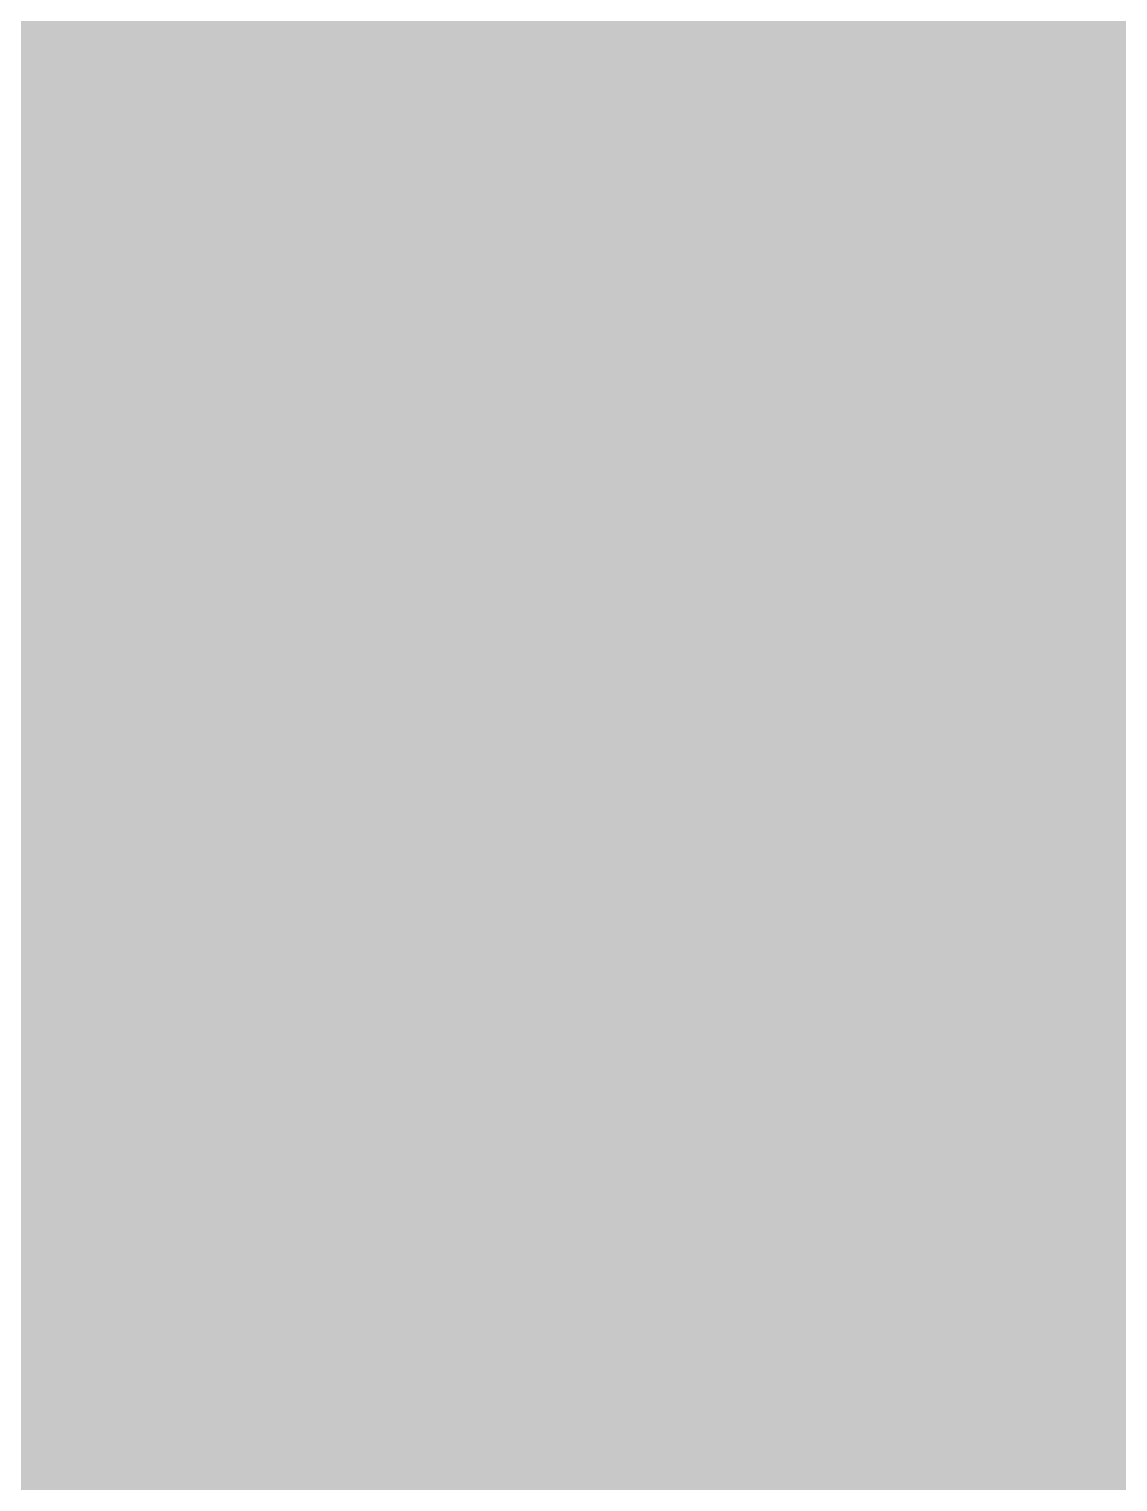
# Model space of a CAD drawing. Header units: millimetres. Extents: x 0 to 212, y 0 to 212.
# Drawn here: x 72.47 to 100.23, y 82.67 to 119.72 of the extents above; entities that cross this region are included whole.
import ezdxf

# ---------------------------------------------------------------- set-up
doc = ezdxf.new("R2010")
doc.units = ezdxf.units.MM

msp = doc.modelspace()

# ---------------------------------------------------------------- hatches: boundary and pattern name
for color, points in [(254, [(14.1633, 0.0536), (13.9878, 0.0533), (13.8125, 0.0559), (13.6373, 0.061), (13.462, 0.0686), (13.2893, 0.0787), (13.114, 0.0914), (12.9413, 0.1041), (12.7686, 0.1219), (12.5959, 0.1397), (12.4231, 0.16), (12.2504, 0.1829), (12.0777, 0.2057), (11.9075, 0.2337), (11.7373, 0.2616), (11.5672, 0.2921), (11.397, 0.3251), (11.2268, 0.3607), (11.0592, 0.3988), (10.8915, 0.4369), (10.7239, 0.4775), (10.5562, 0.5207), (10.3886, 0.5664), (10.2235, 0.6121), (10.0584, 0.6629), (9.8933, 0.7137), (9.7307, 0.7671), (9.5682, 0.8204), (9.4056, 0.8788), (9.2431, 0.9373), (9.083, 0.9982), (8.923, 1.0617), (8.763, 1.1252), (8.6055, 1.1938), (8.4455, 1.2624), (8.2906, 1.331), (8.1331, 1.4046), (7.9781, 1.4783), (7.8232, 1.5545), (7.6708, 1.6332), (7.5184, 1.7145), (7.366, 1.7958), (7.2161, 1.8796), (7.0663, 1.966), (6.919, 2.0523), (6.7716, 2.1438), (6.6243, 2.2352), (6.4795, 2.3266), (6.3348, 2.4232), (6.19, 2.5197), (6.0477, 2.6187), (5.908, 2.7178), (5.7683, 2.8194), (5.6286, 2.9235), (5.4915, 3.0302), (5.3543, 3.1369), (5.2197, 3.2461), (5.0851, 3.3579), (4.953, 3.4722), (4.8209, 3.5865), (4.6914, 3.7033), (4.5644, 3.8202), (4.4348, 3.9395), (4.3104, 4.0615), (4.1859, 4.1859), (4.0615, 4.3104), (3.9395, 4.4348), (3.8202, 4.5618), (3.7033, 4.6914), (3.5865, 4.8209), (3.4722, 4.953), (3.3579, 5.0851), (3.2487, 5.2197), (3.1369, 5.3543), (3.0302, 5.4915), (2.9235, 5.6286), (2.8194, 5.7683), (2.7178, 5.908), (2.6187, 6.0477), (2.5197, 6.19), (2.4232, 6.3348), (2.3266, 6.477), (2.2352, 6.6243), (2.1438, 6.7691), (2.0523, 6.9164), (1.966, 7.0663), (1.8796, 7.2161), (1.7958, 7.366), (1.7145, 7.5184), (1.6332, 7.6708), (1.5545, 7.8232), (1.4783, 7.9781), (1.4046, 8.1331), (1.331, 8.2906), (1.2598, 8.4455), (1.1913, 8.603), (1.1252, 8.763), (1.0592, 8.923), (0.9982, 9.083), (0.9373, 9.2431), (0.8763, 9.4056), (0.8204, 9.5682), (0.7645, 9.7307), (0.7112, 9.8933), (0.6604, 10.0584), (0.6121, 10.2235), (0.5639, 10.3911), (0.5207, 10.5562), (0.4775, 10.7239), (0.4343, 10.8915), (0.3962, 11.0592), (0.3607, 11.2268), (0.3251, 11.397), (0.2921, 11.5672), (0.2616, 11.7373), (0.2311, 11.9075), (0.2057, 12.0802), (0.1803, 12.2504), (0.1575, 12.4231), (0.1372, 12.5959), (0.1194, 12.7686), (0.1041, 12.9413), (0.0889, 13.1166), (0.0787, 13.2893), (0.0686, 13.4645), (0.061, 13.6373), (0.0559, 13.8125), (0.0508, 13.9878), (0.0508, 14.163), (0.0522, 197.6092), (0.0508, 197.7822), (0.0559, 197.9574), (0.061, 198.1327), (0.0686, 198.308), (0.0787, 198.4807), (0.0889, 198.6559), (0.1041, 198.8287), (0.1194, 199.0014), (0.1372, 199.1741), (0.1575, 199.3468), (0.1803, 199.5195), (0.2057, 199.6923), (0.2311, 199.8624), (0.2616, 200.0326), (0.2921, 200.2028), (0.3251, 200.373), (0.3607, 200.5432), (0.3962, 200.7108), (0.4343, 200.8784), (0.4775, 201.0461), (0.5207, 201.2137), (0.5639, 201.3814), (0.6121, 201.5465), (0.6604, 201.7116), (0.7112, 201.8767), (0.7645, 202.0392), (0.8204, 202.2018), (0.8763, 202.3643), (0.9373, 202.5269), (0.9982, 202.6869), (1.0592, 202.8469), (1.1252, 203.007), (1.1913, 203.1644), (1.2598, 203.3245), (1.331, 203.4794), (1.4046, 203.6369), (1.4783, 203.7918), (1.5545, 203.9468), (1.6332, 204.0992), (1.7145, 204.2516), (1.7958, 204.404), (1.8796, 204.5538), (1.966, 204.7037), (2.0523, 204.851), (2.1438, 204.9983), (2.2352, 205.1456), (2.3266, 205.2904), (2.4232, 205.4352), (2.5197, 205.58), (2.6187, 205.7222), (2.7178, 205.8619), (2.8194, 206.0016), (2.9235, 206.1413), (3.0302, 206.2785), (3.1369, 206.4156), (3.2487, 206.5503), (3.3579, 206.6849), (3.4722, 206.817), (3.5865, 206.949), (3.7033, 207.0786), (3.8202, 207.2056), (3.9395, 207.3351), (4.0615, 207.4596), (4.1859, 207.584), (4.3104, 207.7085), (4.4348, 207.8304), (4.5644, 207.9498), (4.6914, 208.0666), (4.8209, 208.1835), (4.953, 208.2978), (5.0851, 208.4121), (5.2197, 208.5213), (5.3543, 208.6331), (5.4915, 208.7397), (5.6286, 208.8464), (5.7683, 208.9506), (5.908, 209.0522), (6.0477, 209.1512), (6.19, 209.2503), (6.3348, 209.3468), (6.4795, 209.4433), (6.6243, 209.5348), (6.7716, 209.6262), (6.919, 209.7176), (7.0663, 209.804), (7.2161, 209.8904), (7.366, 209.9742), (7.5184, 210.0555), (7.6708, 210.1367), (7.8232, 210.2155), (7.9781, 210.2917), (8.1331, 210.3653), (8.2906, 210.439), (8.4455, 210.5101), (8.6055, 210.5787), (8.763, 210.6447), (8.923, 210.7108), (9.083, 210.7717), (9.2431, 210.8327), (9.4056, 210.8937), (9.5682, 210.9495), (9.7307, 211.0054), (9.8933, 211.0588), (10.0584, 211.1096), (10.2235, 211.1578), (10.3886, 211.2061), (10.5562, 211.2493), (10.7239, 211.2924), (10.8915, 211.3356), (11.0592, 211.3737), (11.2268, 211.4093), (11.397, 211.4448), (11.5672, 211.4779), (11.7373, 211.5083), (11.9075, 211.5388), (12.0777, 211.5642), (12.2504, 211.5896), (12.4231, 211.6125), (12.5959, 211.6328), (12.7686, 211.6506), (12.9413, 211.6658), (13.114, 211.6811), (13.2893, 211.6912), (13.462, 211.7014), (13.6373, 211.709), (13.8125, 211.7141), (13.9878, 211.7192), (14.163, 211.7192), (197.6078, 211.7203), (197.7822, 211.7192), (197.9574, 211.7141), (198.1327, 211.709), (198.3054, 211.7014), (198.4807, 211.6912), (198.6534, 211.6811), (198.8287, 211.6658), (199.0014, 211.6506), (199.1741, 211.6328), (199.3468, 211.6125), (199.5195, 211.5896), (199.6897, 211.5642), (199.8624, 211.5388), (200.0326, 211.5083), (200.2028, 211.4779), (200.373, 211.4448), (200.5432, 211.4093), (200.7108, 211.3737), (200.8784, 211.3356), (201.0461, 211.2924), (201.2137, 211.2493), (201.3788, 211.2061), (201.5465, 211.1578), (201.7116, 211.1096), (201.8767, 211.0588), (202.0392, 211.0054), (202.2018, 210.9495), (202.3643, 210.8937), (202.5269, 210.8327), (202.6869, 210.7717), (202.8469, 210.7108), (203.007, 210.6447), (203.167, 210.5787), (203.3245, 210.5101), (203.4794, 210.439), (203.6369, 210.3653), (203.7918, 210.2917), (203.9468, 210.2155), (204.0992, 210.1367), (204.2516, 210.0555), (204.404, 209.9742), (204.5538, 209.8904), (204.7037, 209.804), (204.8535, 209.7176), (205.0009, 209.6262), (205.1456, 209.5348), (205.293, 209.4433), (205.4352, 209.3468), (205.58, 209.2503), (205.7222, 209.1512), (205.8619, 209.0522), (206.0016, 208.9506), (206.1413, 208.8464), (206.2785, 208.7397), (206.4156, 208.6331), (206.5503, 208.5213), (206.6849, 208.4121), (206.817, 208.2978), (206.949, 208.1835), (207.0786, 208.0666), (207.2081, 207.9498), (207.3351, 207.8304), (207.4596, 207.7085), (207.584, 207.584), (207.7085, 207.4596), (207.8304, 207.3351), (207.9498, 207.2056), (208.0666, 207.0786), (208.1835, 206.949), (208.2978, 206.817), (208.4121, 206.6849), (208.5238, 206.5503), (208.6331, 206.4156), (208.7397, 206.2785), (208.8464, 206.1413), (208.9506, 206.0016), (209.0522, 205.8619), (209.1512, 205.7222), (209.2503, 205.58), (209.3468, 205.4352), (209.4433, 205.2904), (209.5348, 205.1456), (209.6262, 204.9983), (209.7176, 204.851), (209.804, 204.7037), (209.8904, 204.5538), (209.9742, 204.404), (210.0555, 204.2516), (210.1367, 204.0992), (210.2155, 203.9468), (210.2917, 203.7918), (210.3653, 203.6369), (210.439, 203.4794), (210.5076, 203.3245), (210.5762, 203.1644), (210.6447, 203.007), (210.7082, 202.8469), (210.7717, 202.6869), (210.8327, 202.5269), (210.8911, 202.3643), (210.9495, 202.2018), (211.0029, 202.0392), (211.0562, 201.8767), (211.107, 201.7116), (211.1578, 201.5465), (211.2035, 201.3814), (211.2493, 201.2137), (211.2924, 201.0461), (211.3331, 200.8784), (211.3712, 200.7108), (211.4093, 200.5432), (211.4448, 200.373), (211.4779, 200.2028), (211.5083, 200.0326), (211.5363, 199.8624), (211.5642, 199.6923), (211.5871, 199.5195), (211.6099, 199.3468), (211.6303, 199.1741), (211.648, 199.0014), (211.6658, 198.8287), (211.6785, 198.6559), (211.6912, 198.4807), (211.7014, 198.308), (211.709, 198.1327), (211.7141, 197.9574), (211.7166, 197.7822), (211.7166, 197.6069), (211.7189, 14.1647), (211.7166, 13.9878), (211.7141, 13.8125), (211.709, 13.6373), (211.7014, 13.4645), (211.6912, 13.2893), (211.6785, 13.1166), (211.6658, 12.9413), (211.648, 12.7686), (211.6303, 12.5959), (211.6099, 12.4231), (211.5871, 12.2504), (211.5642, 12.0802), (211.5363, 11.9075), (211.5083, 11.7373), (211.4779, 11.5672), (211.4448, 11.397), (211.4093, 11.2268), (211.3712, 11.0592), (211.3331, 10.8915), (211.2924, 10.7239), (211.2493, 10.5562), (211.2035, 10.3911), (211.1578, 10.2235), (211.107, 10.0584), (211.0562, 9.8933), (211.0029, 9.7307), (210.9495, 9.5682), (210.8911, 9.4056), (210.8327, 9.2431), (210.7717, 9.083), (210.7082, 8.923), (210.6447, 8.763), (210.5762, 8.603), (210.5076, 8.4455), (210.439, 8.2906), (210.3653, 8.1331), (210.2917, 7.9781), (210.2155, 7.8232), (210.1367, 7.6708), (210.0555, 7.5184), (209.9742, 7.366), (209.8904, 7.2161), (209.804, 7.0663), (209.7176, 6.9164), (209.6262, 6.7691), (209.5348, 6.6243), (209.4433, 6.477), (209.3468, 6.3348), (209.2503, 6.19), (209.1512, 6.0477), (209.0522, 5.908), (208.9506, 5.7683), (208.8464, 5.6286), (208.7397, 5.4915), (208.6331, 5.3543), (208.5238, 5.2197), (208.4121, 5.0851), (208.2978, 4.953), (208.1835, 4.8209), (208.0666, 4.6914), (207.9498, 4.5618), (207.8304, 4.4348), (207.7085, 4.3104), (207.584, 4.1859), (207.4596, 4.0615), (207.3351, 3.9395), (207.2081, 3.8202), (207.0786, 3.7033), (206.949, 3.5865), (206.817, 3.4722), (206.6849, 3.3579), (206.5503, 3.2461), (206.4156, 3.1369), (206.2785, 3.0302), (206.1413, 2.9235), (206.0016, 2.8194), (205.8619, 2.7178), (205.7222, 2.6187), (205.58, 2.5197), (205.4352, 2.4232), (205.293, 2.3266), (205.1456, 2.2352), (205.0009, 2.1438), (204.8535, 2.0523), (204.7037, 1.966), (204.5538, 1.8796), (204.404, 1.7958), (204.2516, 1.7145), (204.0992, 1.6332), (203.9468, 1.5545), (203.7918, 1.4783), (203.6369, 1.4046), (203.4794, 1.331), (203.3245, 1.2624), (203.167, 1.1938), (203.007, 1.1252), (202.8469, 1.0617), (202.6869, 0.9982), (202.5269, 0.9373), (202.3643, 0.8788), (202.2018, 0.8204), (202.0392, 0.7671), (201.8767, 0.7137), (201.7116, 0.6629), (201.5465, 0.6121), (201.3788, 0.5664), (201.2137, 0.5207), (201.0461, 0.4775), (200.8784, 0.4369), (200.7108, 0.3988), (200.5432, 0.3607), (200.373, 0.3251), (200.2028, 0.2921), (200.0326, 0.2616), (199.8624, 0.2337), (199.6897, 0.2057), (199.5195, 0.1829), (199.3468, 0.16), (199.1741, 0.1397), (199.0014, 0.1219), (198.8287, 0.1041), (198.6534, 0.0914), (198.4807, 0.0787), (198.3054, 0.0686), (198.1327, 0.061), (197.9574, 0.0559), (197.7822, 0.0533), (197.6069, 0.0533)]), (144, [(14.1633, 5.3453), (13.9344, 5.3467), (13.7084, 5.3543), (13.4849, 5.3696), (13.2613, 5.3899), (13.0378, 5.4153), (12.8194, 5.4458), (12.6009, 5.4813), (12.385, 5.522), (12.1717, 5.5702), (11.9583, 5.621), (11.7475, 5.6794), (11.5392, 5.7404), (11.3335, 5.8064), (11.1303, 5.8801), (10.9296, 5.9563), (10.729, 6.0376), (10.5334, 6.1239), (10.3378, 6.2128), (10.1473, 6.3094), (9.9593, 6.4084), (9.7714, 6.5126), (9.5885, 6.6218), (9.4082, 6.7335), (9.2304, 6.8504), (9.0576, 6.9698), (8.8849, 7.0968), (8.7173, 7.2238), (8.5522, 7.3584), (8.3896, 7.4955), (8.2321, 7.6352), (8.0772, 7.78), (7.9273, 7.9273), (7.7775, 8.0772), (7.6352, 8.2321), (7.493, 8.3922), (7.3558, 8.5522), (7.2238, 8.7173), (7.0942, 8.8875), (6.9698, 9.0576), (6.8504, 9.2329), (6.7335, 9.4107), (6.6192, 9.591), (6.5126, 9.7739), (6.4084, 9.9593), (6.3068, 10.1473), (6.2128, 10.3403), (6.1214, 10.5334), (6.035, 10.7315), (5.9538, 10.9296), (5.8776, 11.1303), (5.8064, 11.3335), (5.7404, 11.5418), (5.6769, 11.75), (5.621, 11.9583), (5.5677, 12.1717), (5.522, 12.385), (5.4813, 12.6009), (5.4432, 12.8194), (5.4127, 13.0404), (5.3873, 13.2613), (5.3696, 13.4849), (5.3543, 13.7084), (5.3467, 13.937), (5.3416, 14.163), (5.3439, 197.6092), (5.3467, 197.8355), (5.3543, 198.0616), (5.3696, 198.2851), (5.3873, 198.5086), (5.4127, 198.7321), (5.4432, 198.9506), (5.4813, 199.169), (5.522, 199.3849), (5.5677, 199.5983), (5.621, 199.8116), (5.6769, 200.0225), (5.7404, 200.2307), (5.8064, 200.4365), (5.8776, 200.6397), (5.9538, 200.8403), (6.035, 201.041), (6.1214, 201.2366), (6.2128, 201.4322), (6.3068, 201.6227), (6.4084, 201.8106), (6.5126, 201.9986), (6.6192, 202.1815), (6.7335, 202.3618), (6.8504, 202.5396), (6.9698, 202.7123), (7.0942, 202.885), (7.2238, 203.0527), (7.3558, 203.2178), (7.493, 203.3803), (7.6352, 203.5378), (7.7775, 203.6928), (7.9273, 203.8426), (8.0772, 203.9925), (8.2321, 204.1347), (8.3896, 204.277), (8.5522, 204.4141), (8.7173, 204.5462), (8.8849, 204.6757), (9.0576, 204.8002), (9.2304, 204.9196), (9.4082, 205.0364), (9.5885, 205.1507), (9.7714, 205.2574), (9.9593, 205.3615), (10.1473, 205.4631), (10.3378, 205.5571), (10.5334, 205.6486), (10.729, 205.7349), (10.9296, 205.8162), (11.1303, 205.8924), (11.3335, 205.9635), (11.5392, 206.0296), (11.7475, 206.0931), (11.9583, 206.1489), (12.1717, 206.2023), (12.385, 206.248), (12.6009, 206.2886), (12.8194, 206.3267), (13.0378, 206.3572), (13.2613, 206.3826), (13.4849, 206.4004), (13.7084, 206.4156), (13.9344, 206.4233), (14.163, 206.4283), (197.6078, 206.4286), (197.833, 206.4233), (198.0616, 206.4156), (198.2851, 206.4004), (198.5086, 206.3826), (198.7296, 206.3572), (198.9506, 206.3267), (199.169, 206.2886), (199.3849, 206.248), (199.5983, 206.2023), (199.8116, 206.1489), (200.0199, 206.0931), (200.2282, 206.0296), (200.4365, 205.9635), (200.6397, 205.8924), (200.8403, 205.8162), (201.0385, 205.7349), (201.2366, 205.6486), (201.4296, 205.5571), (201.6227, 205.4631), (201.8106, 205.3615), (201.996, 205.2574), (202.1789, 205.1507), (202.3593, 205.0364), (202.5371, 204.9196), (202.7123, 204.8002), (202.8825, 204.6757), (203.0527, 204.5462), (203.2178, 204.4141), (203.3778, 204.277), (203.5378, 204.1347), (203.6928, 203.9925), (203.8426, 203.8426), (203.9899, 203.6928), (204.1347, 203.5378), (204.2744, 203.3803), (204.4116, 203.2178), (204.5462, 203.0527), (204.6732, 202.885), (204.8002, 202.7123), (204.9196, 202.5396), (205.0364, 202.3618), (205.1482, 202.1815), (205.2574, 201.9986), (205.3615, 201.8106), (205.4606, 201.6227), (205.5571, 201.4322), (205.646, 201.2366), (205.7324, 201.041), (205.8137, 200.8403), (205.8899, 200.6397), (205.9635, 200.4365), (206.0296, 200.2307), (206.0905, 200.0225), (206.1489, 199.8116), (206.1997, 199.5983), (206.248, 199.3849), (206.2886, 199.169), (206.3242, 198.9506), (206.3547, 198.7321), (206.3801, 198.5086), (206.4004, 198.2851), (206.4156, 198.0616), (206.4233, 197.8355), (206.4258, 197.6069), (206.4272, 14.1647), (206.4233, 13.937), (206.4156, 13.7084), (206.4004, 13.4849), (206.3801, 13.2613), (206.3547, 13.0404), (206.3242, 12.8194), (206.2886, 12.6009), (206.248, 12.385), (206.1997, 12.1717), (206.1489, 11.9583), (206.0905, 11.75), (206.0296, 11.5418), (205.9635, 11.3335), (205.8899, 11.1303), (205.8137, 10.9296), (205.7324, 10.7315), (205.646, 10.5334), (205.5571, 10.3403), (205.4606, 10.1473), (205.3615, 9.9593), (205.2574, 9.7739), (205.1482, 9.591), (205.0364, 9.4107), (204.9196, 9.2329), (204.8002, 9.0576), (204.6732, 8.8875), (204.5462, 8.7173), (204.4116, 8.5522), (204.2744, 8.3922), (204.1347, 8.2321), (203.9899, 8.0772), (203.8426, 7.9273), (203.6928, 7.78), (203.5378, 7.6352), (203.3778, 7.4955), (203.2178, 7.3584), (203.0527, 7.2238), (202.8825, 7.0968), (202.7123, 6.9698), (202.5371, 6.8504), (202.3593, 6.7335), (202.1789, 6.6218), (201.996, 6.5126), (201.8106, 6.4084), (201.6227, 6.3094), (201.4296, 6.2128), (201.2366, 6.1239), (201.0385, 6.0376), (200.8403, 5.9563), (200.6397, 5.8801), (200.4365, 5.8064), (200.2282, 5.7404), (200.0199, 5.6794), (199.8116, 5.621), (199.5983, 5.5702), (199.3849, 5.522), (199.169, 5.4813), (198.9506, 5.4458), (198.7296, 5.4153), (198.5086, 5.3899), (198.2851, 5.3696), (198.0616, 5.3543), (197.833, 5.3467), (197.6069, 5.3442)]), (254, [(31.8022, 179.9703), (179.9689, 179.9703), (179.9689, 31.8036), (31.8022, 31.8036)])]:
    msp.add_hatch(color=color).paths.add_polyline_path(points)
h = msp.add_hatch(color=59)
edge = h.paths.add_edge_path()
edge.add_line((84.2504, 113.7458), (84.4067, 113.7437))
edge.add_line((84.4067, 113.7437), (84.5591, 113.7412))
edge.add_line((84.5591, 113.7412), (84.7115, 113.7387))
edge.add_line((84.7115, 113.7387), (84.8614, 113.7361))
edge.add_line((84.8614, 113.7361), (85.0087, 113.731))
edge.add_line((85.0087, 113.731), (85.151, 113.7234))
edge.add_line((85.151, 113.7234), (85.2932, 113.7158))
edge.add_line((85.2932, 113.7158), (85.4329, 113.7056))
edge.add_line((85.4329, 113.7056), (85.5701, 113.6929))
edge.add_line((85.5701, 113.6929), (85.7047, 113.6802))
edge.add_line((85.7047, 113.6802), (85.8368, 113.665))
edge.add_line((85.8368, 113.665), (85.9688, 113.6472))
edge.add_line((85.9688, 113.6472), (86.0958, 113.6294))
edge.add_line((86.0958, 113.6294), (86.2203, 113.6066))
edge.add_line((86.2203, 113.6066), (86.3422, 113.5837))
edge.add_line((86.3422, 113.5837), (86.4616, 113.5583))
edge.add_line((86.4616, 113.5583), (86.581, 113.5304))
edge.add_line((86.581, 113.5304), (86.6953, 113.4999))
edge.add_line((86.6953, 113.4999), (86.8096, 113.4694))
edge.add_line((86.8096, 113.4694), (86.9188, 113.4339))
edge.add_line((86.9188, 113.4339), (87.0255, 113.3958))
edge.add_line((87.0255, 113.3958), (87.1322, 113.3551))
edge.add_line((87.1322, 113.3551), (87.2363, 113.3119))
edge.add_line((87.2363, 113.3119), (87.3354, 113.2662))
edge.add_line((87.3354, 113.2662), (87.4344, 113.2154))
edge.add_line((87.4344, 113.2154), (87.5284, 113.1646))
edge.add_line((87.5284, 113.1646), (87.6224, 113.1087))
edge.add_line((87.6224, 113.1087), (87.7138, 113.0503))
edge.add_line((87.7138, 113.0503), (87.8027, 112.9894))
edge.add_line((87.8027, 112.9894), (87.8865, 112.9233))
edge.add_line((87.8865, 112.9233), (87.9704, 112.8547))
edge.add_line((87.9704, 112.8547), (88.0516, 112.7836))
edge.add_line((88.0516, 112.7836), (88.1304, 112.7074))
edge.add_line((88.1304, 112.7074), (88.2066, 112.6287))
edge.add_line((88.2066, 112.6287), (88.2802, 112.5474))
edge.add_line((88.2802, 112.5474), (88.3514, 112.4585))
edge.add_line((88.3514, 112.4585), (88.4199, 112.3696))
edge.add_line((88.4199, 112.3696), (88.486, 112.2756))
edge.add_line((88.486, 112.2756), (88.5495, 112.1766))
edge.add_line((88.5495, 112.1766), (88.6104, 112.0724))
edge.add_line((88.6104, 112.0724), (88.6689, 111.9657))
edge.add_line((88.6689, 111.9657), (88.7247, 111.854))
edge.add_line((88.7247, 111.854), (88.7781, 111.7397))
edge.add_line((88.7781, 111.7397), (88.8289, 111.6178))
edge.add_line((88.8289, 111.6178), (88.8771, 111.4933))
edge.add_line((88.8771, 111.4933), (88.9254, 111.3663))
edge.add_line((88.9254, 111.3663), (88.9686, 111.2317))
edge.add_line((88.9686, 111.2317), (89.0092, 111.092))
edge.add_line((89.0092, 111.092), (89.0473, 110.9497))
edge.add_line((89.0473, 110.9497), (89.0854, 110.7999))
edge.add_line((89.0854, 110.7999), (89.1184, 110.6475))
edge.add_line((89.1184, 110.6475), (89.1489, 110.4875))
edge.add_line((89.1489, 110.4875), (89.1794, 110.3249))
edge.add_line((89.1794, 110.3249), (89.2048, 110.1547))
edge.add_line((89.2048, 110.1547), (89.2277, 109.9795))
edge.add_line((89.2277, 109.9795), (89.2505, 109.7991))
edge.add_line((89.2505, 109.7991), (89.2683, 109.6137))
edge.add_line((89.2683, 109.6137), (89.2861, 109.4232))
edge.add_line((89.2861, 109.4232), (89.2988, 109.2276))
edge.add_line((89.2988, 109.2276), (89.3089, 109.0244))
edge.add_line((89.3089, 109.0244), (89.3191, 108.8161))
edge.add_line((89.3191, 108.8161), (89.3242, 108.6028))
edge.add_line((89.3242, 108.6028), (89.3293, 108.3818))
edge.add_line((89.3293, 108.3818), (89.3293, 108.1557))
edge.add_line((89.3293, 108.1557), (89.3314, 105.6816))
edge.add_line((89.3314, 105.6816), (85.9649, 105.6816))
edge.add_line((85.9649, 105.6816), (85.5853, 105.6792))
edge.add_line((85.5853, 105.6792), (85.2145, 105.6716))
edge.add_line((85.2145, 105.6716), (84.8487, 105.6589))
edge.add_line((84.8487, 105.6589), (84.4906, 105.6437))
edge.add_line((84.4906, 105.6437), (84.1375, 105.6234))
edge.add_line((84.1375, 105.6234), (83.7921, 105.598))
edge.add_line((83.7921, 105.598), (83.4517, 105.5675))
edge.add_line((83.4517, 105.5675), (83.1164, 105.5319))
edge.add_line((83.1164, 105.5319), (82.7888, 105.4938))
edge.add_line((82.7888, 105.4938), (82.4687, 105.4481))
edge.add_line((82.4687, 105.4481), (82.1538, 105.3998))
edge.add_line((82.1538, 105.3998), (81.8439, 105.344))
edge.add_line((81.8439, 105.344), (81.5416, 105.2855))
edge.add_line((81.5416, 105.2855), (81.2444, 105.222))
edge.add_line((81.2444, 105.222), (80.9549, 105.1535))
edge.add_line((80.9549, 105.1535), (80.6704, 105.0798))
edge.add_line((80.6704, 105.0798), (80.391, 105.0011))
edge.add_line((80.391, 105.0011), (80.1192, 104.9172))
edge.add_line((80.1192, 104.9172), (79.8525, 104.8283))
edge.add_line((79.8525, 104.8283), (79.5934, 104.7344))
edge.add_line((79.5934, 104.7344), (79.3394, 104.6353))
edge.add_line((79.3394, 104.6353), (79.0931, 104.5312))
edge.add_line((79.0931, 104.5312), (78.8492, 104.4219))
edge.add_line((78.8492, 104.4219), (78.6155, 104.3076))
edge.add_line((78.6155, 104.3076), (78.3844, 104.1883))
edge.add_line((78.3844, 104.1883), (78.1609, 104.0638))
edge.add_line((78.1609, 104.0638), (77.945, 103.9343))
edge.add_line((77.945, 103.9343), (77.7316, 103.7971))
edge.add_line((77.7316, 103.7971), (77.5284, 103.6574))
edge.add_line((77.5284, 103.6574), (77.3278, 103.5126))
edge.add_line((77.3278, 103.5126), (77.1347, 103.3602))
edge.add_line((77.1347, 103.3602), (76.9468, 103.2027))
edge.add_line((76.9468, 103.2027), (76.7664, 103.0427))
edge.add_line((76.7664, 103.0427), (76.5886, 102.8751))
edge.add_line((76.5886, 102.8751), (76.421, 102.7024))
edge.add_line((76.421, 102.7024), (76.2559, 102.5246))
edge.add_line((76.2559, 102.5246), (76.0984, 102.3391))
edge.add_line((76.0984, 102.3391), (75.946, 102.1512))
edge.add_line((75.946, 102.1512), (75.8012, 101.9556))
edge.add_line((75.8012, 101.9556), (75.659, 101.7549))
edge.add_line((75.659, 101.7549), (75.5244, 101.5492))
edge.add_line((75.5244, 101.5492), (75.3974, 101.3384))
edge.add_line((75.3974, 101.3384), (75.2754, 101.1199))
edge.add_line((75.2754, 101.1199), (75.1586, 100.8964))
edge.add_line((75.1586, 100.8964), (75.0468, 100.6678))
edge.add_line((75.0468, 100.6678), (74.9402, 100.4341))
edge.add_line((74.9402, 100.4341), (74.8411, 100.1928))
edge.add_line((74.8411, 100.1928), (74.7471, 99.9465))
edge.add_line((74.7471, 99.9465), (74.6608, 99.695))
edge.add_line((74.6608, 99.695), (74.5769, 99.4385))
edge.add_line((74.5769, 99.4385), (74.5007, 99.1743))
edge.add_line((74.5007, 99.1743), (74.4296, 98.9051))
edge.add_line((74.4296, 98.9051), (74.3661, 98.6307))
edge.add_line((74.3661, 98.6307), (74.3077, 98.3488))
edge.add_line((74.3077, 98.3488), (74.2518, 98.0618))
edge.add_line((74.2518, 98.0618), (74.2061, 97.7671))
edge.add_line((74.2061, 97.7671), (74.1629, 97.4674))
edge.add_line((74.1629, 97.4674), (74.1274, 97.1626))
edge.add_line((74.1274, 97.1626), (74.0969, 96.8527))
edge.add_line((74.0969, 96.8527), (74.0715, 96.5352))
edge.add_line((74.0715, 96.5352), (74.0512, 96.2101))
edge.add_line((74.0512, 96.2101), (74.0359, 95.8799))
edge.add_line((74.0359, 95.8799), (74.0283, 95.5446))
edge.add_line((74.0283, 95.5446), (74.0258, 95.2017))
edge.add_line((74.0258, 95.2017), (74.0283, 94.8385))
edge.add_line((74.0283, 94.8385), (74.0359, 94.4804))
edge.add_line((74.0359, 94.4804), (74.0512, 94.1299))
edge.add_line((74.0512, 94.1299), (74.0689, 93.7895))
edge.add_line((74.0689, 93.7895), (74.0943, 93.4542))
edge.add_line((74.0943, 93.4542), (74.1248, 93.1266))
edge.add_line((74.1248, 93.1266), (74.1604, 92.8065))
edge.add_line((74.1604, 92.8065), (74.1985, 92.4941))
edge.add_line((74.1985, 92.4941), (74.2442, 92.1893))
edge.add_line((74.2442, 92.1893), (74.295, 91.8921))
edge.add_line((74.295, 91.8921), (74.3509, 91.6026))
edge.add_line((74.3509, 91.6026), (74.4118, 91.3181))
edge.add_line((74.4118, 91.3181), (74.4753, 91.0412))
edge.add_line((74.4753, 91.0412), (74.5465, 90.772))
edge.add_line((74.5465, 90.772), (74.6227, 90.5104))
edge.add_line((74.6227, 90.5104), (74.7014, 90.2538))
edge.add_line((74.7014, 90.2538), (74.7852, 90.0049))
edge.add_line((74.7852, 90.0049), (74.8741, 89.7636))
edge.add_line((74.8741, 89.7636), (74.9681, 89.5274))
edge.add_line((74.9681, 89.5274), (75.0672, 89.2988))
edge.add_line((75.0672, 89.2988), (75.1688, 89.0753))
edge.add_line((75.1688, 89.0753), (75.2754, 88.8594))
edge.add_line((75.2754, 88.8594), (75.3872, 88.6511))
edge.add_line((75.3872, 88.6511), (75.5015, 88.4479))
edge.add_line((75.5015, 88.4479), (75.6234, 88.2498))
edge.add_line((75.6234, 88.2498), (75.7453, 88.0593))
edge.add_line((75.7453, 88.0593), (75.8749, 87.8764))
edge.add_line((75.8749, 87.8764), (76.007, 87.696))
edge.add_line((76.007, 87.696), (76.1416, 87.5259))
edge.add_line((76.1416, 87.5259), (76.2813, 87.3582))
edge.add_line((76.2813, 87.3582), (76.4261, 87.1982))
edge.add_line((76.4261, 87.1982), (76.5734, 87.0433))
edge.add_line((76.5734, 87.0433), (76.7258, 86.8934))
edge.add_line((76.7258, 86.8934), (76.8807, 86.7512))
edge.add_line((76.8807, 86.7512), (77.0382, 86.614))
edge.add_line((77.0382, 86.614), (77.2008, 86.4819))
edge.add_line((77.2008, 86.4819), (77.3684, 86.3549))
edge.add_line((77.3684, 86.3549), (77.536, 86.233))
edge.add_line((77.536, 86.233), (77.7088, 86.1187))
edge.add_line((77.7088, 86.1187), (77.8866, 86.0069))
edge.add_line((77.8866, 86.0069), (78.0669, 85.9028))
edge.add_line((78.0669, 85.9028), (78.2498, 85.8037))
edge.add_line((78.2498, 85.8037), (78.4352, 85.7072))
edge.add_line((78.4352, 85.7072), (78.6232, 85.6183))
edge.add_line((78.6232, 85.6183), (78.8162, 85.5345))
edge.add_line((78.8162, 85.5345), (79.0118, 85.4532))
edge.add_line((79.0118, 85.4532), (79.2099, 85.3796))
edge.add_line((79.2099, 85.3796), (79.4106, 85.3084))
edge.add_line((79.4106, 85.3084), (79.6138, 85.2449))
edge.add_line((79.6138, 85.2449), (79.822, 85.184))
edge.add_line((79.822, 85.184), (80.0303, 85.1281))
edge.add_line((80.0303, 85.1281), (80.2437, 85.0748))
edge.add_line((80.2437, 85.0748), (80.4596, 85.029))
edge.add_line((80.4596, 85.029), (80.6755, 84.9859))
edge.add_line((80.6755, 84.9859), (80.8965, 84.9478))
edge.add_line((80.8965, 84.9478), (81.1174, 84.9147))
edge.add_line((81.1174, 84.9147), (81.3435, 84.8843))
edge.add_line((81.3435, 84.8843), (81.5696, 84.8589))
edge.add_line((81.5696, 84.8589), (81.8007, 84.836))
edge.add_line((81.8007, 84.836), (82.0318, 84.8208))
edge.add_line((82.0318, 84.8208), (82.2655, 84.8055))
edge.add_line((82.2655, 84.8055), (82.5017, 84.7979))
edge.add_line((82.5017, 84.7979), (82.7405, 84.7903))
edge.add_line((82.7405, 84.7903), (82.9793, 84.7903))
edge.add_line((82.9793, 84.7903), (83.1596, 84.7903))
edge.add_line((83.1596, 84.7903), (83.3374, 84.7954))
edge.add_line((83.3374, 84.7954), (83.5127, 84.803))
edge.add_line((83.5127, 84.803), (83.6854, 84.8131))
edge.add_line((83.6854, 84.8131), (83.8556, 84.8233))
edge.add_line((83.8556, 84.8233), (84.0232, 84.8411))
edge.add_line((84.0232, 84.8411), (84.1883, 84.8589))
edge.add_line((84.1883, 84.8589), (84.3509, 84.8792))
edge.add_line((84.3509, 84.8792), (84.5109, 84.902))
edge.add_line((84.5109, 84.902), (84.6684, 84.9274))
edge.add_line((84.6684, 84.9274), (84.8233, 84.9554))
edge.add_line((84.8233, 84.9554), (84.9757, 84.9859))
edge.add_line((84.9757, 84.9859), (85.1281, 85.0189))
edge.add_line((85.1281, 85.0189), (85.2754, 85.057))
edge.add_line((85.2754, 85.057), (85.4227, 85.0951))
edge.add_line((85.4227, 85.0951), (85.565, 85.1332))
edge.add_line((85.565, 85.1332), (85.7072, 85.1764))
edge.add_line((85.7072, 85.1764), (85.8444, 85.2221))
edge.add_line((85.8444, 85.2221), (85.9815, 85.2703))
edge.add_line((85.9815, 85.2703), (86.1162, 85.3186))
edge.add_line((86.1162, 85.3186), (86.2482, 85.3719))
edge.add_line((86.2482, 85.3719), (86.3803, 85.4253))
edge.add_line((86.3803, 85.4253), (86.5073, 85.4812))
edge.add_line((86.5073, 85.4812), (86.6343, 85.5396))
edge.add_line((86.6343, 85.5396), (86.7588, 85.598))
edge.add_line((86.7588, 85.598), (86.8782, 85.6615))
edge.add_line((86.8782, 85.6615), (87.0001, 85.725))
edge.add_line((87.0001, 85.725), (87.1169, 85.791))
edge.add_line((87.1169, 85.791), (87.2312, 85.8596))
edge.add_line((87.2312, 85.8596), (87.3455, 85.9307))
edge.add_line((87.3455, 85.9307), (87.4573, 86.0019))
edge.add_line((87.4573, 86.0019), (87.5665, 86.0755))
edge.add_line((87.5665, 86.0755), (87.6757, 86.1492))
edge.add_line((87.6757, 86.1492), (87.7799, 86.2279))
edge.add_line((87.7799, 86.2279), (87.884, 86.3067))
edge.add_line((87.884, 86.3067), (87.9856, 86.3854))
edge.add_line((87.9856, 86.3854), (88.0872, 86.4692))
edge.add_line((88.0872, 86.4692), (88.1837, 86.5505))
edge.add_line((88.1837, 86.5505), (88.2802, 86.6369))
edge.add_line((88.2802, 86.6369), (88.3742, 86.7232))
edge.add_line((88.3742, 86.7232), (88.4682, 86.8121))
edge.add_line((88.4682, 86.8121), (88.5596, 86.901))
edge.add_line((88.5596, 86.901), (88.6485, 86.9925))
edge.add_line((88.6485, 86.9925), (88.7349, 87.0839))
edge.add_line((88.7349, 87.0839), (88.8213, 87.1779))
edge.add_line((88.8213, 87.1779), (88.9051, 87.2744))
edge.add_line((88.9051, 87.2744), (88.9889, 87.3709))
edge.add_line((88.9889, 87.3709), (89.0702, 87.4674))
edge.add_line((89.0702, 87.4674), (89.1489, 87.5665))
edge.add_line((89.1489, 87.5665), (89.2251, 87.6656))
edge.add_line((89.2251, 87.6656), (89.3013, 87.7672))
edge.add_line((89.3013, 87.7672), (89.3775, 87.8688))
edge.add_line((89.3775, 87.8688), (89.4486, 87.9729))
edge.add_line((89.4486, 87.9729), (89.5198, 88.077))
edge.add_line((89.5198, 88.077), (89.5909, 88.1837))
edge.add_line((89.5909, 88.1837), (89.6595, 88.2879))
edge.add_line((89.6595, 88.2879), (89.7255, 88.3971))
edge.add_line((89.7255, 88.3971), (89.7915, 88.5038))
edge.add_line((89.7915, 88.5038), (89.855, 88.613))
edge.add_line((89.855, 88.613), (89.9185, 88.7222))
edge.add_line((89.9185, 88.7222), (89.9795, 88.834))
edge.add_line((89.9795, 88.834), (90.0379, 88.9457))
edge.add_line((90.0379, 88.9457), (90.0963, 89.0575))
edge.add_line((90.0963, 89.0575), (90.1548, 89.1692))
edge.add_line((90.1548, 89.1692), (91.2357, 85.4258))
edge.add_line((91.2357, 85.4258), (95.4899, 85.4258))
edge.add_line((95.4899, 85.4258), (95.4899, 108.5395))
edge.add_line((95.4899, 108.5395), (95.4862, 108.872))
edge.add_line((95.4862, 108.872), (95.4811, 109.1997))
edge.add_line((95.4811, 109.1997), (95.471, 109.5223))
edge.add_line((95.471, 109.5223), (95.4557, 109.8398))
edge.add_line((95.4557, 109.8398), (95.438, 110.1496))
edge.add_line((95.438, 110.1496), (95.4151, 110.457))
edge.add_line((95.4151, 110.457), (95.3872, 110.7567))
edge.add_line((95.3872, 110.7567), (95.3567, 111.0513))
edge.add_line((95.3567, 111.0513), (95.3211, 111.3409))
edge.add_line((95.3211, 111.3409), (95.2805, 111.6254))
edge.add_line((95.2805, 111.6254), (95.2348, 111.9022))
edge.add_line((95.2348, 111.9022), (95.184, 112.1766))
edge.add_line((95.184, 112.1766), (95.1306, 112.4433))
edge.add_line((95.1306, 112.4433), (95.0722, 112.7049))
edge.add_line((95.0722, 112.7049), (95.0087, 112.9614))
edge.add_line((95.0087, 112.9614), (94.9401, 113.2129))
edge.add_line((94.9401, 113.2129), (94.8665, 113.4593))
edge.add_line((94.8665, 113.4593), (94.7877, 113.698))
edge.add_line((94.7877, 113.698), (94.7039, 113.9342))
edge.add_line((94.7039, 113.9342), (94.615, 114.1628))
edge.add_line((94.615, 114.1628), (94.521, 114.3864))
edge.add_line((94.521, 114.3864), (94.422, 114.6048))
edge.add_line((94.422, 114.6048), (94.3178, 114.8182))
edge.add_line((94.3178, 114.8182), (94.2086, 115.0264))
edge.add_line((94.2086, 115.0264), (94.0943, 115.2296))
edge.add_line((94.0943, 115.2296), (93.9749, 115.4278))
edge.add_line((93.9749, 115.4278), (93.8505, 115.6183))
edge.add_line((93.8505, 115.6183), (93.7184, 115.8062))
edge.add_line((93.7184, 115.8062), (93.5812, 115.9866))
edge.add_line((93.5812, 115.9866), (93.4415, 116.1618))
edge.add_line((93.4415, 116.1618), (93.2917, 116.3345))
edge.add_line((93.2917, 116.3345), (93.1393, 116.4996))
edge.add_line((93.1393, 116.4996), (92.9792, 116.6597))
edge.add_line((92.9792, 116.6597), (92.8141, 116.8146))
edge.add_line((92.8141, 116.8146), (92.644, 116.9645))
edge.add_line((92.644, 116.9645), (92.4687, 117.1092))
edge.add_line((92.4687, 117.1092), (92.2858, 117.2489))
edge.add_line((92.2858, 117.2489), (92.0953, 117.3836))
edge.add_line((92.0953, 117.3836), (91.9023, 117.5131))
edge.add_line((91.9023, 117.5131), (91.6991, 117.635))
edge.add_line((91.6991, 117.635), (91.4933, 117.7544))
edge.add_line((91.4933, 117.7544), (91.28, 117.8687))
edge.add_line((91.28, 117.8687), (91.059, 117.9754))
edge.add_line((91.059, 117.9754), (90.8329, 118.0795))
edge.add_line((90.8329, 118.0795), (90.5993, 118.1786))
edge.add_line((90.5993, 118.1786), (90.3605, 118.27))
edge.add_line((90.3605, 118.27), (90.1167, 118.3589))
edge.add_line((90.1167, 118.3589), (89.8627, 118.4402))
edge.add_line((89.8627, 118.4402), (89.6036, 118.5189))
edge.add_line((89.6036, 118.5189), (89.3394, 118.5901))
edge.add_line((89.3394, 118.5901), (89.0651, 118.6586))
edge.add_line((89.0651, 118.6586), (88.7882, 118.7221))
edge.add_line((88.7882, 118.7221), (88.5012, 118.778))
edge.add_line((88.5012, 118.778), (88.2091, 118.8314))
edge.add_line((88.2091, 118.8314), (87.9069, 118.8771))
edge.add_line((87.9069, 118.8771), (87.6021, 118.9203))
edge.add_line((87.6021, 118.9203), (87.2871, 118.9584))
edge.add_line((87.2871, 118.9584), (86.9645, 118.9888))
edge.add_line((86.9645, 118.9888), (86.6369, 119.0168))
edge.add_line((86.6369, 119.0168), (86.3016, 119.0396))
edge.add_line((86.3016, 119.0396), (85.9587, 119.0574))
edge.add_line((85.9587, 119.0574), (85.6082, 119.0701))
edge.add_line((85.6082, 119.0701), (85.25, 119.0752))
edge.add_line((85.25, 119.0752), (84.8843, 119.0777))
edge.add_line((84.8843, 119.0777), (84.7293, 119.0777))
edge.add_line((84.7293, 119.0777), (84.5744, 119.0752))
edge.add_line((84.5744, 119.0752), (84.4169, 119.0727))
edge.add_line((84.4169, 119.0727), (84.2594, 119.0676))
edge.add_line((84.2594, 119.0676), (84.1045, 119.0625))
edge.add_line((84.1045, 119.0625), (83.9445, 119.0549))
edge.add_line((83.9445, 119.0549), (83.787, 119.0473))
edge.add_line((83.787, 119.0473), (83.6295, 119.0396))
edge.add_line((83.6295, 119.0396), (83.4695, 119.0295))
edge.add_line((83.4695, 119.0295), (83.312, 119.0168))
edge.add_line((83.312, 119.0168), (83.152, 119.0041))
edge.add_line((83.152, 119.0041), (82.992, 118.9914))
edge.add_line((82.992, 118.9914), (82.8319, 118.9761))
edge.add_line((82.8319, 118.9761), (82.6719, 118.9584))
edge.add_line((82.6719, 118.9584), (82.5119, 118.9431))
edge.add_line((82.5119, 118.9431), (82.3519, 118.9253))
edge.add_line((82.3519, 118.9253), (82.1919, 118.905))
edge.add_line((82.1919, 118.905), (82.0318, 118.8847))
edge.add_line((82.0318, 118.8847), (81.8718, 118.8644))
edge.add_line((81.8718, 118.8644), (81.7118, 118.8415))
edge.add_line((81.7118, 118.8415), (81.5543, 118.8187))
edge.add_line((81.5543, 118.8187), (81.3943, 118.7958))
edge.add_line((81.3943, 118.7958), (81.2343, 118.7704))
edge.add_line((81.2343, 118.7704), (81.0768, 118.745))
edge.add_line((81.0768, 118.745), (80.9168, 118.7171))
edge.add_line((80.9168, 118.7171), (80.7593, 118.6891))
edge.add_line((80.7593, 118.6891), (80.6018, 118.6612))
edge.add_line((80.6018, 118.6612), (80.4443, 118.6332))
edge.add_line((80.4443, 118.6332), (80.2869, 118.6028))
edge.add_line((80.2869, 118.6028), (80.1319, 118.5723))
edge.add_line((80.1319, 118.5723), (79.9744, 118.5393))
edge.add_line((79.9744, 118.5393), (79.8195, 118.5062))
edge.add_line((79.8195, 118.5062), (79.6671, 118.4732))
edge.add_line((79.6671, 118.4732), (79.5122, 118.4402))
edge.add_line((79.5122, 118.4402), (79.3598, 118.4072))
edge.add_line((79.3598, 118.4072), (79.2074, 118.3716))
edge.add_line((79.2074, 118.3716), (79.055, 118.3361))
edge.add_line((79.055, 118.3361), (78.9051, 118.298))
edge.add_line((78.9051, 118.298), (78.7552, 118.2599))
edge.add_line((78.7552, 118.2599), (78.6054, 118.2243))
edge.add_line((78.6054, 118.2243), (78.4581, 118.1837))
edge.add_line((78.4581, 118.1837), (78.3107, 118.1456))
edge.add_line((78.3107, 118.1456), (78.166, 118.1075))
edge.add_line((78.166, 118.1075), (78.0212, 118.0668))
edge.add_line((78.0212, 118.0668), (77.8789, 118.0262))
edge.add_line((77.8789, 118.0262), (77.7367, 117.9855))
edge.add_line((77.7367, 117.9855), (77.5945, 117.9424))
edge.add_line((77.5945, 117.9424), (77.4548, 117.8992))
edge.add_line((77.4548, 117.8992), (77.3176, 117.8585))
edge.add_line((77.3176, 117.8585), (77.1804, 117.8154))
edge.add_line((77.1804, 117.8154), (77.0433, 117.7722))
edge.add_line((77.0433, 117.7722), (76.9087, 117.7265))
edge.add_line((76.9087, 117.7265), (76.7766, 117.6833))
edge.add_line((76.7766, 117.6833), (76.6445, 117.6376))
edge.add_line((76.6445, 117.6376), (76.515, 117.5944))
edge.add_line((76.515, 117.5944), (76.388, 117.5487))
edge.add_line((76.388, 117.5487), (76.261, 117.5029))
edge.add_line((76.261, 117.5029), (76.1365, 117.4572))
edge.add_line((76.1365, 117.4572), (76.012, 117.409))
edge.add_line((76.012, 117.409), (75.8901, 117.3632))
edge.add_line((75.8901, 117.3632), (75.7707, 117.3175))
edge.add_line((75.7707, 117.3175), (75.6539, 117.2693))
edge.add_line((75.6539, 117.2693), (75.5371, 117.221))
edge.add_line((75.5371, 117.221), (75.4228, 117.1753))
edge.add_line((75.4228, 117.1753), (77.0117, 112.3498))
edge.add_line((77.0117, 112.3498), (77.1449, 112.395))
edge.add_line((77.1449, 112.395), (77.277, 112.4407))
edge.add_line((77.277, 112.4407), (77.4116, 112.4864))
edge.add_line((77.4116, 112.4864), (77.5437, 112.5322))
edge.add_line((77.5437, 112.5322), (77.6757, 112.5753))
edge.add_line((77.6757, 112.5753), (77.8078, 112.6185))
edge.add_line((77.8078, 112.6185), (77.9374, 112.6592))
edge.add_line((77.9374, 112.6592), (78.0694, 112.6998))
edge.add_line((78.0694, 112.6998), (78.199, 112.7404))
edge.add_line((78.199, 112.7404), (78.3285, 112.7785))
edge.add_line((78.3285, 112.7785), (78.4581, 112.8166))
edge.add_line((78.4581, 112.8166), (78.5876, 112.8547))
edge.add_line((78.5876, 112.8547), (78.7146, 112.8903))
edge.add_line((78.7146, 112.8903), (78.8441, 112.9259))
edge.add_line((78.8441, 112.9259), (78.9711, 112.9614))
edge.add_line((78.9711, 112.9614), (79.0981, 112.9944))
edge.add_line((79.0981, 112.9944), (79.2226, 113.0275))
edge.add_line((79.2226, 113.0275), (79.3496, 113.0605))
edge.add_line((79.3496, 113.0605), (79.4741, 113.091))
edge.add_line((79.4741, 113.091), (79.5985, 113.1214))
edge.add_line((79.5985, 113.1214), (79.7204, 113.1519))
edge.add_line((79.7204, 113.1519), (79.8449, 113.1799))
edge.add_line((79.8449, 113.1799), (79.9668, 113.2103))
edge.add_line((79.9668, 113.2103), (80.0887, 113.2357))
edge.add_line((80.0887, 113.2357), (80.2081, 113.2637))
edge.add_line((80.2081, 113.2637), (80.33, 113.2891))
edge.add_line((80.33, 113.2891), (80.4494, 113.3145))
edge.add_line((80.4494, 113.3145), (80.5663, 113.3373))
edge.add_line((80.5663, 113.3373), (80.6856, 113.3627))
edge.add_line((80.6856, 113.3627), (80.8025, 113.3831))
edge.add_line((80.8025, 113.3831), (80.9193, 113.4059))
edge.add_line((80.9193, 113.4059), (81.0336, 113.4262))
edge.add_line((81.0336, 113.4262), (81.1505, 113.4491))
edge.add_line((81.1505, 113.4491), (81.2648, 113.4669))
edge.add_line((81.2648, 113.4669), (81.3765, 113.4872))
edge.add_line((81.3765, 113.4872), (81.4908, 113.505))
edge.add_line((81.4908, 113.505), (81.6026, 113.5228))
edge.add_line((81.6026, 113.5228), (81.7118, 113.538))
edge.add_line((81.7118, 113.538), (81.821, 113.5558))
edge.add_line((81.821, 113.5558), (81.9302, 113.571))
edge.add_line((81.9302, 113.571), (82.0395, 113.5863))
edge.add_line((82.0395, 113.5863), (82.1461, 113.599))
edge.add_line((82.1461, 113.599), (82.2528, 113.6117))
edge.add_line((82.2528, 113.6117), (82.357, 113.6244))
edge.add_line((82.357, 113.6244), (82.4636, 113.6371))
edge.add_line((82.4636, 113.6371), (82.5652, 113.6498))
edge.add_line((82.5652, 113.6498), (82.6694, 113.6599))
edge.add_line((82.6694, 113.6599), (82.771, 113.6701))
edge.add_line((82.771, 113.6701), (82.87, 113.6777))
edge.add_line((82.87, 113.6777), (82.9691, 113.6879))
edge.add_line((82.9691, 113.6879), (83.0682, 113.6955))
edge.add_line((83.0682, 113.6955), (83.1647, 113.7031))
edge.add_line((83.1647, 113.7031), (83.2612, 113.7107))
edge.add_line((83.2612, 113.7107), (83.3577, 113.7158))
edge.add_line((83.3577, 113.7158), (83.4517, 113.7209))
edge.add_line((83.4517, 113.7209), (83.5457, 113.726))
edge.add_line((83.5457, 113.726), (83.6371, 113.731))
edge.add_line((83.6371, 113.731), (83.7286, 113.7336))
edge.add_line((83.7286, 113.7336), (83.8175, 113.7387))
edge.add_line((83.8175, 113.7387), (83.9064, 113.7412))
edge.add_line((83.9064, 113.7412), (83.9927, 113.7412))
edge.add_line((83.9927, 113.7412), (84.0791, 113.7437))
edge.add_line((84.0791, 113.7437), (84.1654, 113.7437))
edge.add_line((84.1654, 113.7437), (84.2493, 113.7437))
h.paths.add_polyline_path([(89.3314, 96.2198), (89.3293, 96.0984), (89.3267, 95.9764), (89.3216, 95.8545), (89.314, 95.7301), (89.3039, 95.6031), (89.2937, 95.4761), (89.2785, 95.3491), (89.2632, 95.2195), (89.2454, 95.09), (89.2226, 94.9579), (89.1997, 94.8284), (89.1769, 94.6963), (89.1489, 94.5642), (89.1184, 94.4296), (89.0854, 94.2975), (89.0524, 94.1654), (89.0143, 94.0308), (88.9737, 93.8987), (88.933, 93.7666), (88.8873, 93.6346), (88.8416, 93.5025), (88.7908, 93.3729), (88.7374, 93.2434), (88.6841, 93.1139), (88.6257, 92.9843), (88.5647, 92.8573), (88.5038, 92.7329), (88.4377, 92.6059), (88.3691, 92.4839), (88.298, 92.362), (88.2244, 92.2426), (88.1482, 92.1233), (88.0669, 92.0064), (87.9856, 91.8921), (87.8992, 91.7778), (87.8129, 91.6686), (87.7214, 91.5594), (87.6275, 91.4552), (87.5284, 91.3511), (87.4293, 91.252), (87.3252, 91.153), (87.2211, 91.059), (87.1093, 90.9676), (86.9975, 90.8787), (86.8832, 90.7923), (86.7639, 90.711), (86.6419, 90.6323), (86.5175, 90.5561), (86.3879, 90.485), (86.2559, 90.4189), (86.1212, 90.3554), (85.9841, 90.2945), (85.8418, 90.2386), (85.6971, 90.1878), (85.5497, 90.1395), (85.3973, 90.0989), (85.2424, 90.0608), (85.0849, 90.0278), (84.9224, 89.9973), (84.7573, 89.9744), (84.5871, 89.9566), (84.4144, 89.9439), (84.2391, 89.9338), (84.0588, 89.9312), (83.9318, 89.9338), (83.8073, 89.9389), (83.6854, 89.9439), (83.5685, 89.9541), (83.4517, 89.9668), (83.3374, 89.982), (83.2256, 89.9998), (83.1164, 90.0201), (83.0097, 90.0455), (82.9056, 90.0709), (82.804, 90.1014), (82.7049, 90.1319), (82.6084, 90.1675), (82.5144, 90.2056), (82.4205, 90.2462), (82.3316, 90.2894), (82.2427, 90.3351), (82.1588, 90.3834), (82.075, 90.4342), (81.9937, 90.4875), (81.915, 90.5459), (81.8388, 90.6043), (81.7651, 90.6678), (81.694, 90.7313), (81.6229, 90.7999), (81.5569, 90.871), (81.4908, 90.9447), (81.4273, 91.0209), (81.3664, 91.0996), (81.3054, 91.1809), (81.2495, 91.2647), (81.1936, 91.3536), (81.1403, 91.4425), (81.0895, 91.5365), (81.0387, 91.6305), (80.9904, 91.7296), (80.9473, 91.8312), (80.9015, 91.9328), (80.8609, 92.0394), (80.8203, 92.1487), (80.7822, 92.2604), (80.7466, 92.3747), (80.7136, 92.4916), (80.6806, 92.6135), (80.6501, 92.7354), (80.6196, 92.8599), (80.5917, 92.9894), (80.5663, 93.1189), (80.5434, 93.2536), (80.5205, 93.3907), (80.5002, 93.5279), (80.4824, 93.6701), (80.4647, 93.8149), (80.4494, 93.9622), (80.4342, 94.1121), (80.4215, 94.2645), (80.4113, 94.4194), (80.4012, 94.5794), (80.3935, 94.7395), (80.3859, 94.902), (80.3808, 95.0697), (80.3783, 95.2373), (80.3758, 95.41), (80.3758, 95.5827), (80.3758, 95.7656), (80.3808, 95.946), (80.3859, 96.1238), (80.3935, 96.2965), (80.4037, 96.4667), (80.4164, 96.6343), (80.4316, 96.7994), (80.4494, 96.9594), (80.4672, 97.1169), (80.4901, 97.2718), (80.5155, 97.4242), (80.5409, 97.5716), (80.5713, 97.7189), (80.6018, 97.8611), (80.6374, 98.0008), (80.6729, 98.138), (80.7136, 98.2701), (80.7542, 98.4021), (80.7974, 98.5291), (80.8457, 98.6536), (80.8939, 98.7755), (80.9473, 98.8949), (81.0006, 99.0092), (81.059, 99.121), (81.1174, 99.2327), (81.1809, 99.3394), (81.247, 99.4435), (81.3156, 99.5426), (81.3841, 99.6417), (81.4578, 99.7356), (81.534, 99.8296), (81.6127, 99.9185), (81.6966, 100.0049), (81.7804, 100.0887), (81.8667, 100.1674), (81.9582, 100.2462), (82.0522, 100.3224), (82.1461, 100.3935), (82.2452, 100.4621), (82.3468, 100.5281), (82.4535, 100.5916), (82.5602, 100.6526), (82.6719, 100.711), (82.7837, 100.7669), (82.9005, 100.8202), (83.0199, 100.8685), (83.1444, 100.9167), (83.2688, 100.9599), (83.3984, 101.0006), (83.5304, 101.0412), (83.6651, 101.0768), (83.8022, 101.1098), (83.9445, 101.1403), (84.0892, 101.1682), (84.2366, 101.1936), (84.3864, 101.2165), (84.5414, 101.2342), (84.6988, 101.252), (84.8589, 101.2673), (85.0214, 101.2774), (85.1891, 101.2876), (85.3592, 101.2952), (85.532, 101.2977), (85.7098, 101.3003), (89.3314, 101.3008)], flags=16)

doc.saveas('drawing.dxf')
